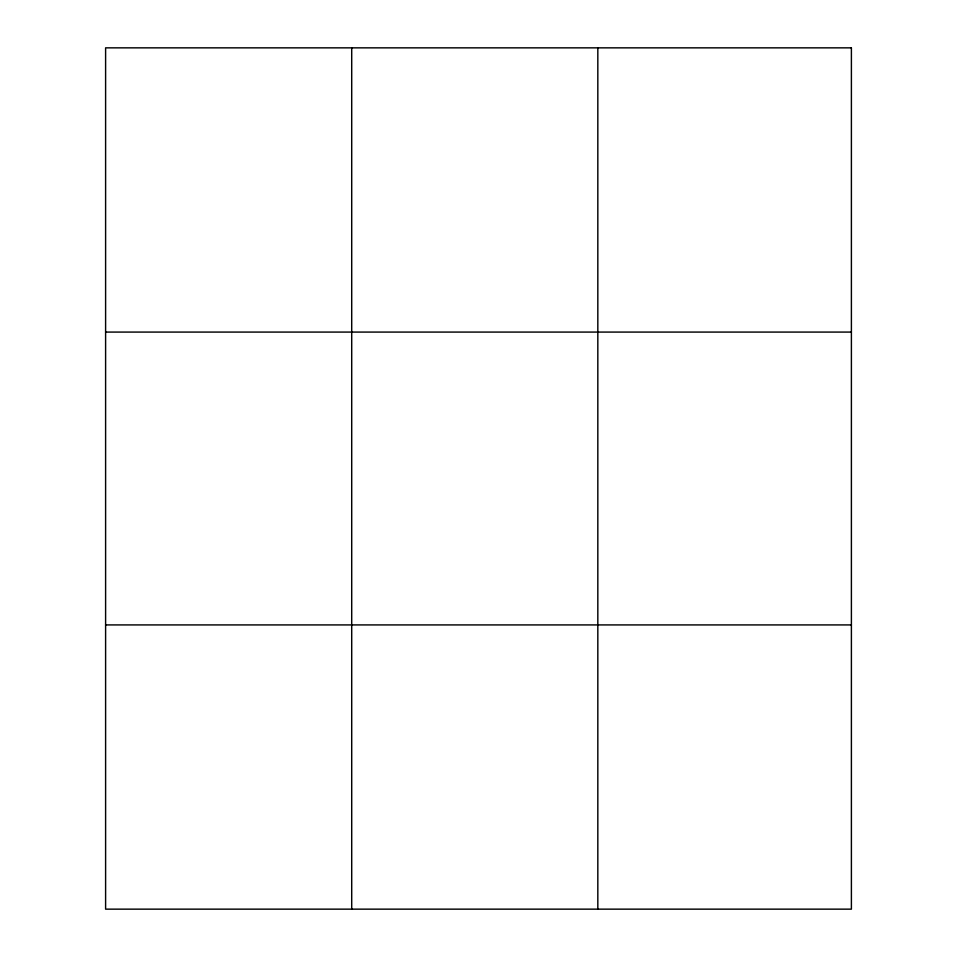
<?xml version="1.0" encoding="UTF-8"?>
<svg xmlns="http://www.w3.org/2000/svg" width="957" height="957" viewBox="0 0 957 957"><rect width="100%" height="100%" fill="white"/><g stroke="black" fill="none" stroke-linecap="round" stroke-linejoin="round"><path stroke-width="1.44" d="M351.709 909.15L351.709 47.85M597.826 909.15L597.826 47.85M105.605 332.079L851.395 332.079M105.605 624.921L851.395 624.921M851.395 47.85L851.395 909.15L105.605 909.15L105.605 47.85L851.395 47.85"/></g></svg>
